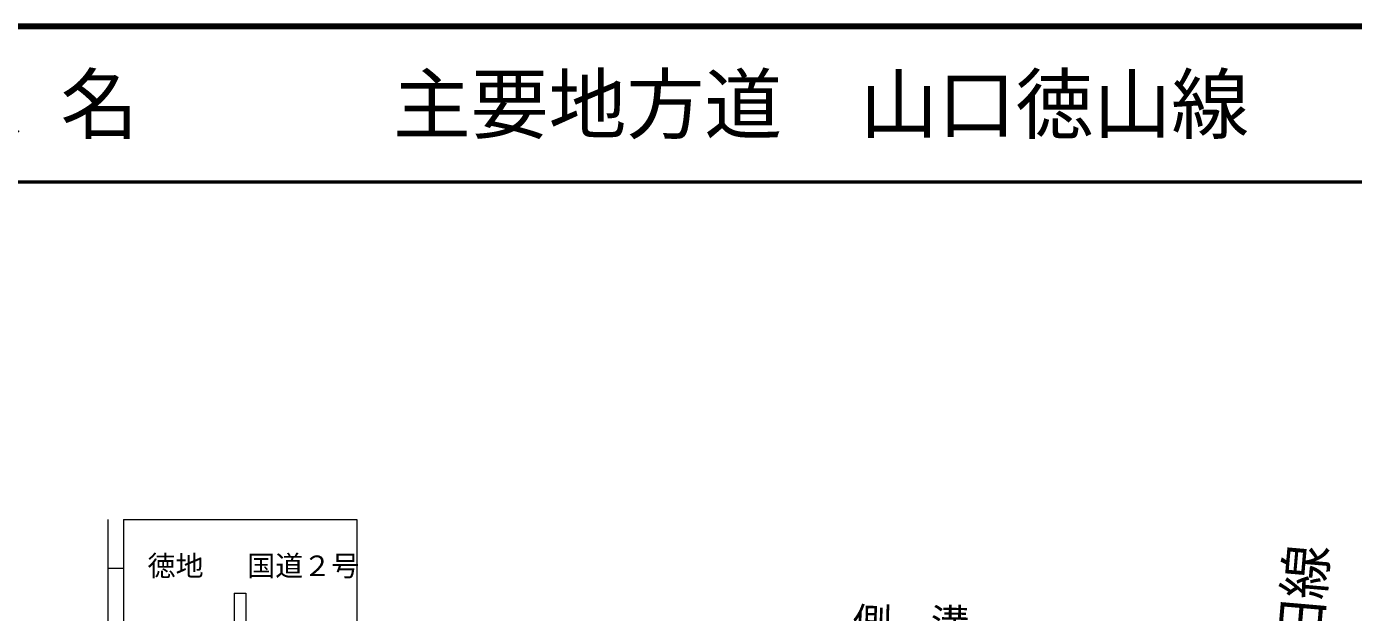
# Model space of a CAD drawing. Units: millimetres, scale not verified. Extents: x 40000 to 680000, y 20000 to 380000.
# Drawn here: x 193192 to 278443, y 342310 to 380000 of the extents above; entities that cross this region are included whole.
import ezdxf
from ezdxf.enums import TextEntityAlignment as Align

# ---------------------------------------------------------------- set-up
doc = ezdxf.new("R2010")
doc.units = ezdxf.units.MM
doc.header["$LTSCALE"] = 1000
doc.layers.add('M-BMK-HTXT', color=7, linetype='Continuous')
doc.layers.add('M-TTL-TXT', color=7, linetype='Continuous')
for name, color, linetype, lineweight in [('M-STR-HTXT', 7, 'Continuous', 13), ('M-STR-STRC', 7, 'Continuous', 13), ('M-TTL', 2, 'Continuous', 140), ('M-TTL-LINE', 7, 'Continuous', 50)]:
    doc.layers.add(name, color=color, linetype=linetype, lineweight=lineweight)
doc.styles.add('ＭＳ ゴシック', font='')
doc.styles.get('ＭＳ ゴシック').set_extended_font_data('MS Gothic')

msp = doc.modelspace()

# ---------------------------------------------------------------- linework, layer by layer
at = {"layer": 'M-STR-STRC'}
for p, q in [((198417, 348285), (198417, 332785)), ((199417, 348285), (214417, 348285)), ((199417, 348285), (199417, 336285)), ((214417, 348285), (214417, 336285)), ((198417, 345160), (199417, 345160)), ((206542, 343545), (207292, 343545)), ((206542, 343545), (206542, 341545)), ((207292, 343545), (207292, 341545))]:
    msp.add_line(p, q, dxfattribs=at)
at = {"layer": 'M-TTL'}
msp.add_line((680000, 380000), (40000, 380000), dxfattribs=at)
at = {"layer": 'M-TTL-LINE'}
msp.add_line((40000, 370000), (680000, 370000), dxfattribs=at)

# ---------------------------------------------------------------- texts
at = {"layer": 'M-BMK-HTXT', "style": 'ＭＳ ゴシック'}
msp.add_text('一般県道 串戸田線', height=2566, rotation=85.035, dxfattribs=at).set_placement((274988, 316858), align=Align.BOTTOM_LEFT)
at = {"layer": 'M-STR-HTXT', "style": 'ＭＳ ゴシック'}
msp.add_text('側\u3000溝', height=1833, rotation=359.133, dxfattribs=at).set_placement((250000, 340201), align=Align.BOTTOM_CENTER)
at = {"layer": 'M-STR-STRC', "style": 'ＭＳ ゴシック'}
for s, p in [('徳地', (200967, 344259)), ('国道２号', (207367, 344259))]:
    msp.add_text(s, height=1320, dxfattribs=at).set_placement(p, align=Align.BOTTOM_LEFT)
at = {"layer": 'M-TTL-TXT', "style": 'ＭＳ ゴシック'}
for s, p in [('路 線 名', (180380, 375000)), ('主要地方道\u3000山口徳山線', (216734, 375000))]:
    msp.add_text(s, height=3666, dxfattribs=at).set_placement(p, align=Align.MIDDLE_LEFT)

doc.saveas('drawing.dxf')
